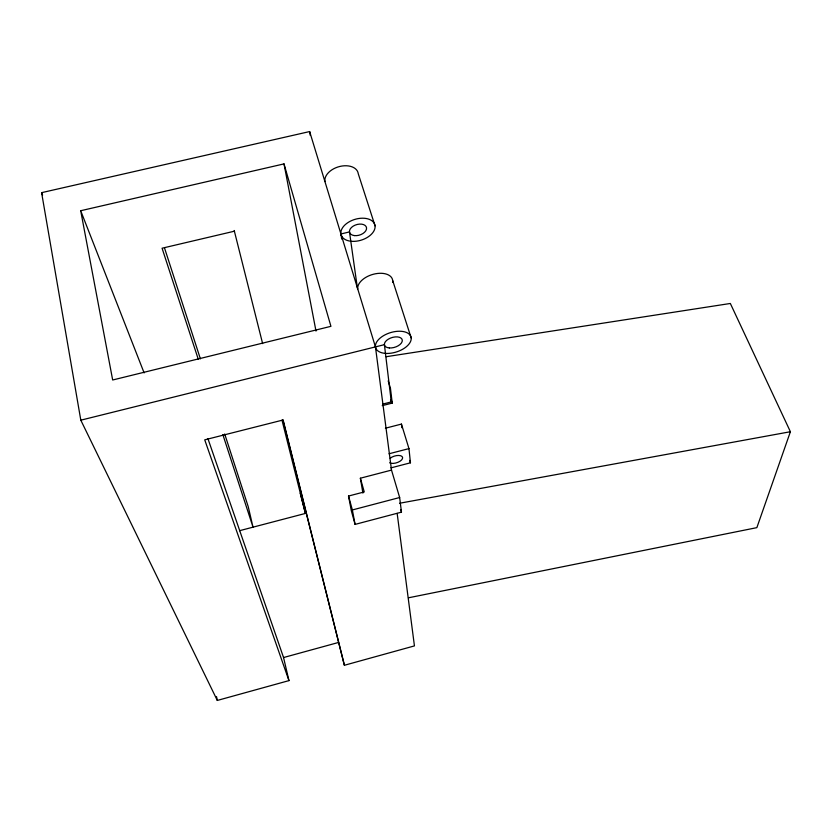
<?xml version="1.0" encoding="UTF-8"?>
<svg xmlns="http://www.w3.org/2000/svg" width="832" height="832" viewBox="0 0 832 832"><rect width="100%" height="100%" fill="white"/><g stroke="black" fill="none" stroke-linecap="round" stroke-linejoin="round"><path stroke-width="1.25" d="M386.173 356.72L730.34 303.472L790.4 431.725L756.86 527.644L408.46 597.802M391.508 470.101L360.37 478.213L364.25 491.93L348.525 496.038L351.302 510.671L355.087 524.399L401.471 512.148L399.651 497.526L391.508 470.101L375.45 346.902L309.65 131.56L41.6 192.66L80.808 420.181L217.308 700.44L288.954 680.618L283.556 657.54L207.896 438.578M282.901 419.952L344.396 665.278L414.44 645.902L397.155 513.386M283.556 657.54L338.53 642.46M239.564 530.691L305.417 513.427L281.996 420.181M355.087 524.399L352.362 509.954L399.651 497.526M389.022 453.773L408.959 448.614L401.44 424.091L385.403 428.21M390.874 467.896L410.457 462.81L408.959 448.614M382.897 404.05L391.3 401.908L384.405 344.666L80.808 420.181M382.221 405.642L392.226 403.094L390.447 388.242L388.19 380.879M234.52 231.171L162.074 248.217L198.286 359.299M80.694 210.725L284.003 163.894L330.928 326.331L112.674 379.995L80.694 210.725L144.123 372.902M399.558 503.256L790.4 431.725M41.6 192.66L42.609 195.062M288.954 680.618L204.724 439.837L283.119 419.983L344.396 665.278M222.841 434.595L253.022 527.155L248.227 506.678L224.702 433.992M164.507 247.957L200.387 358.842M375.055 225.846A17.597 10.858 -17 0 0 348.348 222.321A17.597 10.858 -17 0 0 350.532 241.197A17.597 10.858 -17 0 0 375.055 225.846L358.27 173.774A17.17 11.159 -16.9 0 0 340.007 166.41A17.17 11.159 -16.9 0 0 324.917 181.532M392.683 280.519L411.206 338.01A18.502 10.119 -17.3 0 1 385.174 353.371A18.502 10.119 -17.3 0 1 383.562 335.65A18.502 10.119 -17.3 0 1 411.206 338.01M391.487 400.67L392.226 403.094M409.718 460.387L410.457 462.81M390.551 399.433L391.3 401.908M400.743 509.683L401.471 512.148M348.525 496.038L352.362 509.954M300.217 493.158L305.417 513.427M234.208 230.495L262.631 343.606M216.528 696.644L217.308 700.44M284.003 163.894L315.994 331.074M360.37 478.213L362.908 493.074M309.65 131.56L310.274 135.398M341.692 239.054L340.933 233.958L349.482 231.92L357.396 288.09M401.44 424.091L401.846 427.71M357.76 289.016A18.034 10.514 -17.2 0 1 375.44 273.78A18.034 10.514 -17.2 0 1 392.61 282.422M390.187 458.245A7.353 3.526 -16.8 0 1 400.67 455.749A7.353 3.526 -16.8 0 1 399.974 461.261A7.353 3.526 -16.8 0 1 389.615 462.81M389.324 347.942A9.246 5.054 -17.3 0 0 402.293 340.226A9.246 5.054 -17.3 0 0 388.43 339.102A9.246 5.054 -17.3 0 0 389.324 347.942M354.328 235.581A8.798 5.429 -17 0 0 366.548 227.864A8.798 5.429 -17 0 0 353.163 226.158A8.798 5.429 -17 0 0 354.328 235.581"/></g></svg>
